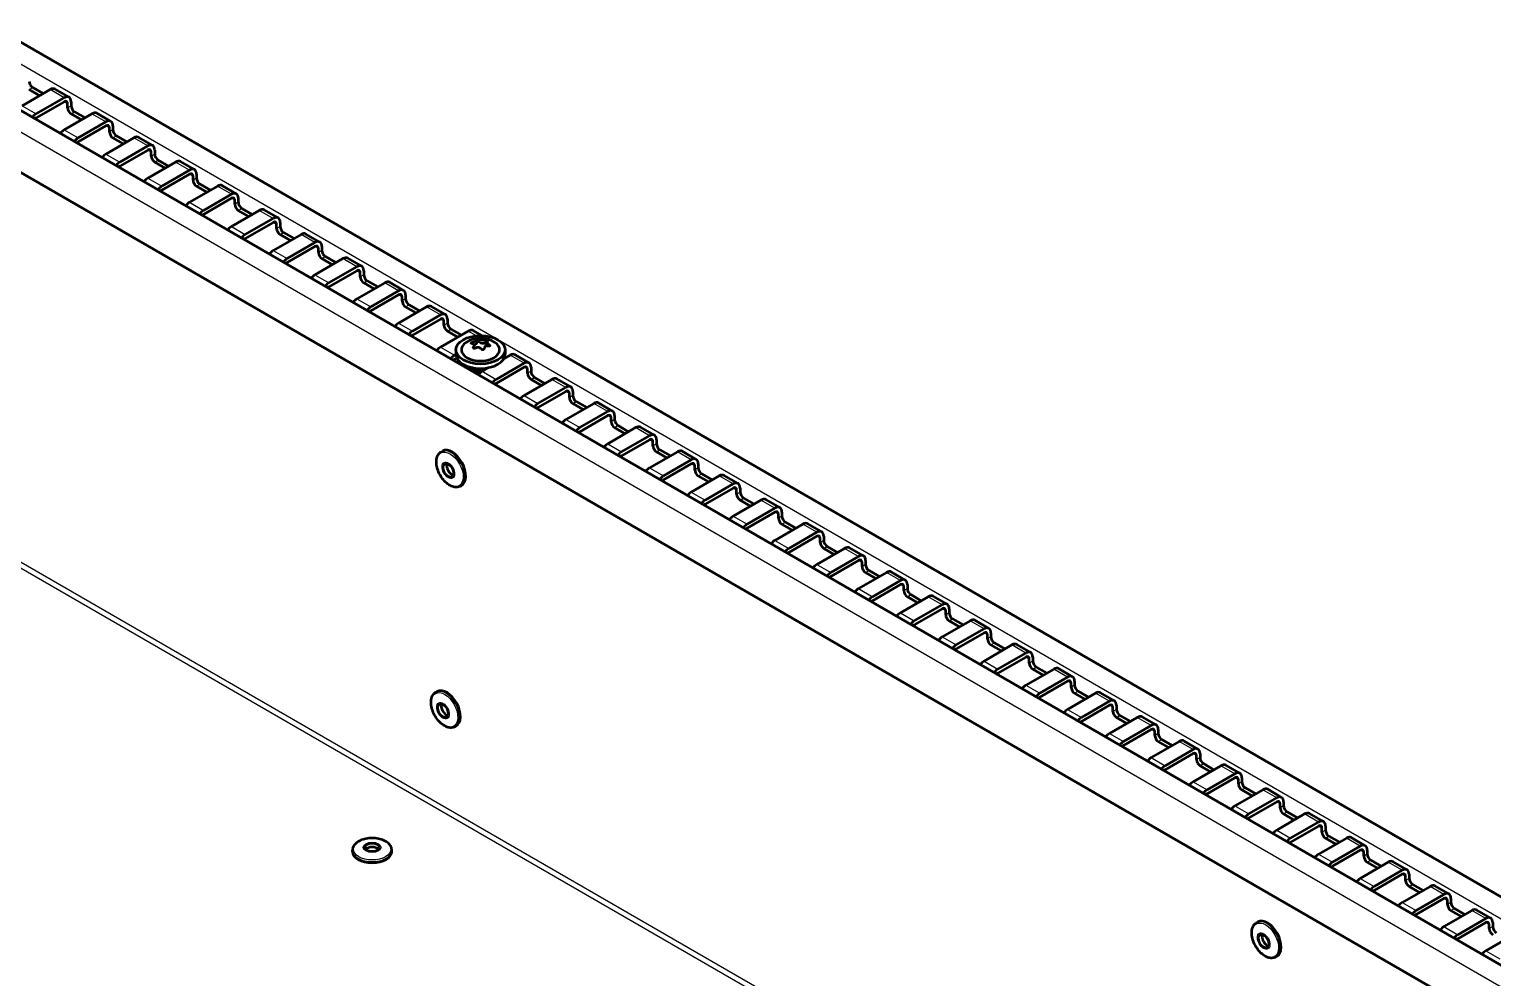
# Model space of a CAD drawing. Header units: millimetres. Extents: x 0 to 2181, y -65 to 1050.
# Drawn here: x 218.4 to 366.9, y 209.4 to 305.6 of the extents above; entities that cross this region are included whole.
import ezdxf

# ---------------------------------------------------------------- set-up
doc = ezdxf.new("R2010")
doc.units = ezdxf.units.MM
doc.header["$LTSCALE"] = 2.5
doc.layers.add('Sichtbar (ISO)', color=7, linetype='Continuous', lineweight=50)
doc.layers.add('Sichtbar schmal (ISO)', color=7, linetype='Continuous', lineweight=25)

msp = doc.modelspace()

# ---------------------------------------------------------------- linework, layer by layer
at = {"layer": 'Sichtbar (ISO)'}
for p, q in [((444.575, 173.188), (91.375, 377.108)), ((438.564, 169.718), (85.365, 373.638)), ((84.007, 368.122), (437.206, 164.202)), ((220.512, 299.454), (217.684, 297.821)), ((219.452, 298.842), (218.391, 299.454)), ((218.745, 299.658), (219.805, 299.046)), ((219.098, 297.005), (221.927, 298.638)), ((222.427, 298.687), (221.012, 299.504)), ((221.927, 298.229), (219.098, 296.596)), ((224.755, 297.005), (221.927, 295.372)), ((222.28, 297.617), (222.28, 298.025)), ((222.634, 298.229), (222.634, 297.821)), ((223.694, 296.392), (222.634, 297.005)), ((222.987, 297.209), (224.048, 296.596)), ((226.669, 296.238), (225.255, 297.054)), ((223.341, 294.555), (226.169, 296.188)), ((226.169, 295.78), (223.341, 294.147)), ((226.523, 295.168), (226.523, 295.576)), ((226.876, 295.78), (226.876, 295.372)), ((228.998, 294.555), (226.169, 292.922)), ((227.937, 293.943), (226.876, 294.555)), ((227.23, 294.759), (228.291, 294.147)), ((230.912, 293.788), (229.498, 294.605)), ((227.583, 292.106), (230.412, 293.739)), ((230.412, 293.33), (227.583, 291.698)), ((230.765, 292.718), (230.765, 293.126)), ((231.119, 293.33), (231.119, 292.922)), ((233.24, 292.106), (230.412, 290.473)), ((232.18, 291.493), (231.119, 292.106)), ((231.473, 292.31), (232.533, 291.698)), ((231.826, 289.656), (234.655, 291.289)), ((235.155, 291.339), (233.74, 292.155)), ((234.655, 290.881), (231.826, 289.248)), ((237.483, 289.656), (234.655, 288.023)), ((235.008, 290.269), (235.008, 290.677)), ((235.362, 290.881), (235.362, 290.473)), ((236.422, 289.044), (235.362, 289.656)), ((235.715, 289.86), (236.776, 289.248)), ((239.397, 288.889), (237.983, 289.706)), ((236.069, 287.207), (238.897, 288.84)), ((238.897, 288.432), (236.069, 286.799)), ((239.251, 287.819), (239.251, 288.227)), ((239.604, 288.432), (239.604, 288.023)), ((241.726, 287.207), (238.897, 285.574)), ((240.665, 286.594), (239.604, 287.207)), ((239.958, 287.411), (241.018, 286.799)), ((243.64, 286.44), (242.226, 287.256)), ((240.311, 284.757), (243.14, 286.39)), ((243.14, 285.982), (240.311, 284.349)), ((243.493, 285.37), (243.493, 285.778)), ((243.847, 285.982), (243.847, 285.574)), ((245.968, 284.757), (243.14, 283.124)), ((244.908, 284.145), (243.847, 284.757)), ((244.2, 284.961), (245.261, 284.349)), ((244.554, 282.308), (247.382, 283.941)), ((247.882, 283.99), (246.468, 284.807)), ((247.382, 283.533), (244.554, 281.9)), ((250.211, 282.308), (247.382, 280.675)), ((247.736, 282.92), (247.736, 283.328)), ((248.09, 283.533), (248.09, 283.124)), ((249.15, 281.695), (248.09, 282.308)), ((248.443, 282.512), (249.504, 281.9)), ((252.125, 281.541), (250.711, 282.357)), ((248.797, 279.858), (251.625, 281.491)), ((251.625, 281.083), (248.797, 279.45)), ((251.979, 280.471), (251.979, 280.879)), ((252.332, 281.083), (252.332, 280.675)), ((254.454, 279.858), (251.625, 278.225)), ((253.393, 279.246), (252.332, 279.858)), ((252.686, 280.062), (253.746, 279.45)), ((256.368, 279.091), (254.954, 279.908)), ((253.039, 277.409), (255.868, 279.042)), ((255.868, 278.634), (253.039, 277.001)), ((256.221, 278.021), (256.221, 278.429)), ((256.575, 278.634), (256.575, 278.225)), ((258.696, 277.409), (255.868, 275.776)), ((257.635, 276.796), (256.575, 277.409)), ((256.928, 277.613), (257.989, 277.001)), ((257.282, 274.959), (260.11, 276.592)), ((260.61, 276.642), (259.196, 277.458)), ((260.11, 276.184), (257.282, 274.551)), ((262.939, 274.959), (260.11, 273.326)), ((260.464, 275.572), (260.464, 275.98)), ((260.817, 276.184), (260.817, 275.776)), ((261.878, 274.347), (260.817, 274.959)), ((261.171, 275.163), (262.232, 274.551)), ((264.317, 274.502), (263.439, 275.009)), ((263.525, 273.196), (263.525, 273.509)), ((263.813, 273.801), (263.813, 274.09)), ((264.827, 273.513), (264.827, 273.842)), ((261.525, 272.51), (261.676, 272.597)), ((261.761, 272.238), (261.525, 272.102)), ((261.676, 273.061), (261.676, 272.612)), ((264.539, 273.177), (264.539, 273.182)), ((267.181, 272.51), (266.538, 272.138)), ((266.676, 273.061), (266.676, 272.612)), ((269.096, 271.743), (267.681, 272.559)), ((263.446, 271.023), (263.446, 270.885)), ((263.623, 270.913), (263.471, 271.007)), ((264.997, 271.248), (264.353, 270.877)), ((265.767, 270.06), (268.596, 271.693)), ((268.596, 271.285), (265.767, 269.652)), ((268.949, 270.673), (268.949, 271.081)), ((269.303, 271.285), (269.303, 270.877)), ((269.656, 270.264), (270.717, 269.652)), ((271.424, 270.06), (268.596, 268.427)), ((270.363, 269.448), (269.303, 270.06)), ((270.01, 267.611), (272.838, 269.244)), ((272.838, 268.836), (270.01, 267.203)), ((273.338, 269.293), (271.924, 270.11)), ((273.545, 268.836), (273.545, 268.427)), ((275.667, 267.611), (272.838, 265.978)), ((273.192, 268.223), (273.192, 268.631)), ((274.606, 266.998), (273.545, 267.611)), ((273.899, 267.815), (274.96, 267.203)), ((277.581, 266.844), (276.167, 267.66)), ((274.253, 265.161), (277.081, 266.794)), ((277.081, 266.386), (274.253, 264.753)), ((277.434, 265.774), (277.434, 266.182)), ((277.788, 266.386), (277.788, 265.978)), ((279.909, 265.161), (277.081, 263.528)), ((278.849, 264.549), (277.788, 265.161)), ((278.142, 265.365), (279.202, 264.753)), ((278.495, 262.712), (281.324, 264.345)), ((281.824, 264.394), (280.409, 265.211)), ((281.324, 263.937), (278.495, 262.304)), ((281.677, 263.324), (281.677, 263.732)), ((282.031, 263.937), (282.031, 263.528)), ((282.384, 262.916), (283.445, 262.304)), ((260.203, 262.725), (260.308, 262.783)), ((284.152, 262.712), (281.324, 261.079)), ((283.091, 262.099), (282.031, 262.712)), ((282.738, 260.262), (285.566, 261.895)), ((285.566, 261.487), (282.738, 259.854)), ((286.066, 261.945), (284.652, 262.761)), ((286.273, 261.487), (286.273, 261.079)), ((288.395, 260.262), (285.566, 258.629)), ((285.92, 260.875), (285.92, 261.283)), ((287.334, 259.65), (286.273, 260.262)), ((286.627, 260.467), (287.688, 259.854)), ((290.309, 259.495), (288.895, 260.312)), ((262.123, 259.216), (262.228, 259.274)), ((286.98, 257.813), (289.809, 259.446)), ((289.809, 259.038), (286.98, 257.405)), ((290.162, 258.425), (290.162, 258.834)), ((290.516, 259.038), (290.516, 258.629)), ((292.637, 257.813), (289.809, 256.18)), ((291.577, 257.201), (290.516, 257.813)), ((290.87, 258.017), (291.93, 257.405)), ((291.223, 255.363), (294.051, 256.996)), ((294.551, 257.046), (293.137, 257.862)), ((294.051, 256.588), (291.223, 254.955)), ((294.405, 255.976), (294.405, 256.384)), ((294.759, 256.588), (294.759, 256.18)), ((295.112, 255.568), (296.173, 254.955)), ((298.794, 254.596), (297.38, 255.413)), ((296.88, 255.363), (294.051, 253.73)), ((295.819, 254.751), (294.759, 255.363)), ((295.466, 252.914), (298.294, 254.547)), ((298.294, 254.139), (295.466, 252.506)), ((298.648, 253.526), (298.648, 253.935)), ((299.001, 254.139), (299.001, 253.73)), ((301.123, 252.914), (298.294, 251.281)), ((300.062, 252.302), (299.001, 252.914)), ((299.355, 253.118), (300.415, 252.506)), ((303.037, 252.147), (301.623, 252.963)), ((299.708, 250.464), (302.537, 252.097)), ((302.537, 251.689), (299.708, 250.056)), ((302.89, 251.077), (302.89, 251.485)), ((303.244, 251.689), (303.244, 251.281)), ((305.365, 250.464), (302.537, 248.831)), ((304.305, 249.852), (303.244, 250.464)), ((303.597, 250.669), (304.658, 250.056)), ((303.951, 248.015), (306.779, 249.648)), ((307.279, 249.697), (305.865, 250.514)), ((306.779, 249.24), (303.951, 247.607)), ((309.608, 248.015), (306.779, 246.382)), ((307.133, 248.627), (307.133, 249.036)), ((307.487, 249.24), (307.487, 248.831)), ((308.547, 247.403), (307.487, 248.015)), ((307.84, 248.219), (308.901, 247.607)), ((311.522, 247.248), (310.108, 248.064)), ((308.194, 245.565), (311.022, 247.198)), ((311.022, 246.79), (308.194, 245.157)), ((311.376, 246.178), (311.376, 246.586)), ((311.729, 246.79), (311.729, 246.382)), ((313.85, 245.565), (311.022, 243.932)), ((312.79, 244.953), (311.729, 245.565)), ((312.083, 245.77), (313.143, 245.157)), ((315.765, 244.798), (314.35, 245.615)), ((312.436, 243.116), (315.265, 244.749)), ((315.265, 244.341), (312.436, 242.708)), ((315.618, 243.728), (315.618, 244.137)), ((315.972, 244.341), (315.972, 243.932)), ((318.093, 243.116), (315.265, 241.483)), ((317.032, 242.504), (315.972, 243.116)), ((316.325, 243.32), (317.386, 242.708)), ((316.679, 240.666), (319.507, 242.299)), ((320.007, 242.349), (318.593, 243.165)), ((319.507, 241.891), (316.679, 240.258)), ((322.336, 240.666), (319.507, 239.033)), ((319.861, 241.279), (319.861, 241.687)), ((320.214, 241.891), (320.214, 241.483)), ((321.275, 240.054), (320.214, 240.666)), ((320.568, 240.871), (321.629, 240.258)), ((324.25, 239.899), (322.836, 240.716)), ((320.922, 238.217), (323.75, 239.85)), ((323.75, 239.442), (320.922, 237.809)), ((324.104, 238.829), (324.104, 239.238)), ((324.457, 239.442), (324.457, 239.033)), ((259.657, 238.331), (259.762, 238.389)), ((326.578, 238.217), (323.75, 236.584)), ((325.518, 237.605), (324.457, 238.217)), ((324.811, 238.421), (325.871, 237.809)), ((328.493, 237.45), (327.078, 238.267)), ((325.164, 235.767), (327.993, 237.4)), ((327.993, 236.992), (325.164, 235.359)), ((328.346, 236.38), (328.346, 236.788)), ((328.7, 236.992), (328.7, 236.584)), ((261.577, 234.822), (261.682, 234.88)), ((330.821, 235.767), (327.993, 234.134)), ((329.76, 235.155), (328.7, 235.767)), ((329.053, 235.972), (330.114, 235.359)), ((329.407, 233.318), (332.235, 234.951)), ((332.735, 235.001), (331.321, 235.817)), ((332.235, 234.543), (329.407, 232.91)), ((335.064, 233.318), (332.235, 231.685)), ((332.589, 233.93), (332.589, 234.339)), ((332.942, 234.543), (332.942, 234.134)), ((334.003, 232.706), (332.942, 233.318)), ((333.296, 233.522), (334.357, 232.91)), ((336.978, 232.551), (335.564, 233.368)), ((333.649, 230.869), (336.478, 232.501)), ((336.478, 232.093), (333.649, 230.46)), ((336.831, 231.481), (336.831, 231.889)), ((337.185, 232.093), (337.185, 231.685)), ((339.306, 230.869), (336.478, 229.236)), ((338.246, 230.256), (337.185, 230.869)), ((337.539, 231.073), (338.599, 230.46)), ((341.221, 230.102), (339.806, 230.918)), ((337.892, 228.419), (340.721, 230.052)), ((340.721, 229.644), (337.892, 228.011)), ((341.074, 229.031), (341.074, 229.44)), ((341.428, 229.644), (341.428, 229.236)), ((343.549, 228.419), (340.721, 226.786)), ((342.488, 227.807), (341.428, 228.419)), ((341.781, 228.623), (342.842, 228.011)), ((342.135, 225.97), (344.963, 227.603)), ((344.963, 227.194), (342.135, 225.561)), ((345.463, 227.652), (344.049, 228.469)), ((345.67, 227.194), (345.67, 226.786)), ((347.792, 225.97), (344.963, 224.337)), ((345.317, 226.582), (345.317, 226.99)), ((346.731, 225.357), (345.67, 225.97)), ((346.024, 226.174), (347.085, 225.561)), ((349.706, 225.203), (348.292, 226.019)), ((346.377, 223.52), (349.206, 225.153)), ((349.206, 224.745), (346.377, 223.112)), ((349.559, 224.132), (349.559, 224.541)), ((349.913, 224.745), (349.913, 224.337)), ((352.034, 223.52), (349.206, 221.887)), ((350.974, 222.908), (349.913, 223.52)), ((350.266, 223.724), (351.327, 223.112)), ((353.948, 222.753), (352.534, 223.57)), ((251.182, 222.174), (251.182, 222.296)), ((255.182, 222.174), (255.182, 222.296)), ((350.62, 221.071), (353.448, 222.704)), ((353.448, 222.295), (350.62, 220.662)), ((353.802, 221.683), (353.802, 222.091)), ((354.156, 222.295), (354.156, 221.887)), ((354.509, 221.275), (355.57, 220.662)), ((356.277, 221.071), (353.448, 219.438)), ((355.216, 220.458), (354.156, 221.071)), ((354.863, 218.621), (357.691, 220.254)), ((357.691, 219.846), (354.863, 218.213)), ((358.191, 220.304), (356.777, 221.12)), ((358.398, 219.846), (358.398, 219.438)), ((360.52, 218.621), (357.691, 216.988)), ((358.045, 219.233), (358.045, 219.642)), ((359.459, 218.009), (358.398, 218.621)), ((358.752, 218.825), (359.812, 218.213)), ((362.434, 217.854), (361.02, 218.671)), ((359.105, 216.172), (361.934, 217.805)), ((361.934, 217.396), (359.105, 215.763)), ((362.287, 216.784), (362.287, 217.192)), ((362.641, 217.396), (362.641, 216.988)), ((364.762, 216.172), (361.934, 214.539)), ((363.702, 215.559), (362.641, 216.172)), ((362.994, 216.376), (364.055, 215.763)), ((363.348, 213.722), (366.176, 215.355)), ((366.676, 215.405), (365.262, 216.221)), ((342.934, 214.96), (343.04, 215.018)), ((366.176, 214.947), (363.348, 213.314)), ((366.53, 214.334), (366.53, 214.743)), ((366.883, 214.947), (366.883, 214.539)), ((369.005, 213.722), (366.176, 212.089)), ((344.854, 211.451), (344.96, 211.509))]:
    msp.add_line(p, q, dxfattribs=at)
msp.add_arc((264.176, 271.591), 2.65, 56.29464, 123.70536, dxfattribs=at)
for centre, major_axis, ratio, start_param, end_param in [((218.745, 300.067), (-0.25, 0.433), 0.5773503, 0.7853982, 2.3561945), ((220.512, 298.638), (0.5, 0.866), 0.5773503, 0, 0.7853982), ((221.927, 297.821), (0.5, 0.866), 0.5773503, 5.4977871, 7.0685835), ((219.098, 296.188), (0.5, 0.866), 0.5773503, 0.7853982, 1.3623182), ((221.927, 297.821), (0.25, 0.433), 0.5773503, 5.4977871, 7.0685835), ((222.634, 297.413), (0.25, -0.433), 0.5773503, 3.9269908, 5.4977871), ((222.987, 297.617), (-0.25, 0.433), 0.5773503, 0.7853982, 2.3561945), ((224.755, 296.188), (0.5, 0.866), 0.5773503, 0, 0.7853982), ((219.098, 296.188), (-0.25, -0.433), 0.5773503, 3.9269908, 4.2856084), ((226.169, 295.372), (0.5, 0.866), 0.5773503, 5.4977871, 7.0685835), ((226.169, 295.372), (0.25, 0.433), 0.5773503, 5.4977871, 7.0685835), ((221.927, 294.555), (-0.5, -0.866), 0.5773503, 3.9269908, 4.5039109), ((223.341, 293.739), (0.5, 0.866), 0.5773503, 0.7853982, 1.3623182), ((223.341, 293.739), (-0.25, -0.433), 0.5773503, 3.9269908, 4.2856084), ((226.876, 294.963), (0.25, -0.433), 0.5773503, 3.9269908, 5.4977871), ((227.23, 295.168), (-0.25, 0.433), 0.5773503, 0.7853982, 2.3561945), ((228.998, 293.739), (0.5, 0.866), 0.5773503, 0, 0.7853982), ((226.169, 292.106), (-0.5, -0.866), 0.5773503, 3.9269908, 4.5039109), ((230.412, 292.922), (0.5, 0.866), 0.5773503, 5.4977871, 7.0685835), ((230.412, 292.922), (0.25, 0.433), 0.5773503, 5.4977871, 7.0685835), ((231.119, 292.514), (0.25, -0.433), 0.5773503, 3.9269908, 5.4977871), ((231.473, 292.718), (-0.25, 0.433), 0.5773503, 0.7853982, 2.3561945), ((227.583, 291.289), (0.5, 0.866), 0.5773503, 0.7853982, 1.3623182), ((227.583, 291.289), (-0.25, -0.433), 0.5773503, 3.9269908, 4.2856084), ((233.24, 291.289), (0.5, 0.866), 0.5773503, 0, 0.7853982), ((234.655, 290.473), (0.5, 0.866), 0.5773503, 5.4977871, 7.0685835), ((230.412, 289.656), (-0.5, -0.866), 0.5773503, 3.9269908, 4.5039109), ((231.826, 288.84), (0.5, 0.866), 0.5773503, 0.7853982, 1.3623182), ((234.655, 290.473), (0.25, 0.433), 0.5773503, 5.4977871, 7.0685835), ((235.362, 290.065), (0.25, -0.433), 0.5773503, 3.9269908, 5.4977871), ((235.715, 290.269), (-0.25, 0.433), 0.5773503, 0.7853982, 2.3561945), ((237.483, 288.84), (0.5, 0.866), 0.5773503, 0, 0.7853982), ((231.826, 288.84), (-0.25, -0.433), 0.5773503, 3.9269908, 4.2856084), ((238.897, 288.023), (0.5, 0.866), 0.5773503, 5.4977871, 7.0685835), ((238.897, 288.023), (0.25, 0.433), 0.5773503, 5.4977871, 7.0685835), ((234.655, 287.207), (-0.5, -0.866), 0.5773503, 3.9269908, 4.5039109), ((236.069, 286.39), (0.5, 0.866), 0.5773503, 0.7853982, 1.3623182), ((236.069, 286.39), (-0.25, -0.433), 0.5773503, 3.9269908, 4.2856084), ((239.604, 287.615), (0.25, -0.433), 0.5773503, 3.9269908, 5.4977871), ((239.958, 287.819), (-0.25, 0.433), 0.5773503, 0.7853982, 2.3561945), ((241.726, 286.39), (0.5, 0.866), 0.5773503, 0, 0.7853982), ((243.14, 285.574), (0.5, 0.866), 0.5773503, 5.4977871, 7.0685835), ((238.897, 284.757), (-0.5, -0.866), 0.5773503, 3.9269908, 4.5039109), ((243.14, 285.574), (0.25, 0.433), 0.5773503, 5.4977871, 7.0685835), ((243.847, 285.166), (0.25, -0.433), 0.5773503, 3.9269908, 5.4977871), ((244.2, 285.37), (-0.25, 0.433), 0.5773503, 0.7853982, 2.3561945), ((240.311, 283.941), (0.5, 0.866), 0.5773503, 0.7853982, 1.3623182), ((240.311, 283.941), (-0.25, -0.433), 0.5773503, 3.9269908, 4.2856084), ((245.968, 283.941), (0.5, 0.866), 0.5773503, 0, 0.7853982), ((247.382, 283.124), (0.5, 0.866), 0.5773503, 5.4977871, 7.0685835), ((247.382, 283.124), (0.25, 0.433), 0.5773503, 5.4977871, 7.0685835), ((243.14, 282.308), (-0.5, -0.866), 0.5773503, 3.9269908, 4.5039109), ((244.554, 281.491), (0.5, 0.866), 0.5773503, 0.7853982, 1.3623182), ((248.09, 282.716), (0.25, -0.433), 0.5773503, 3.9269908, 5.4977871), ((248.443, 282.92), (-0.25, 0.433), 0.5773503, 0.7853982, 2.3561945), ((250.211, 281.491), (0.5, 0.866), 0.5773503, 0, 0.7853982), ((244.554, 281.491), (-0.25, -0.433), 0.5773503, 3.9269908, 4.2856084), ((247.382, 279.858), (-0.5, -0.866), 0.5773503, 3.9269908, 4.5039109), ((251.625, 280.675), (0.5, 0.866), 0.5773503, 5.4977871, 7.0685835), ((251.625, 280.675), (0.25, 0.433), 0.5773503, 5.4977871, 7.0685835), ((252.686, 280.471), (-0.25, 0.433), 0.5773503, 0.7853982, 2.3561945), ((248.797, 279.042), (0.5, 0.866), 0.5773503, 0.7853982, 1.3623182), ((248.797, 279.042), (-0.25, -0.433), 0.5773503, 3.9269908, 4.2856084), ((252.332, 280.267), (0.25, -0.433), 0.5773503, 3.9269908, 5.4977871), ((254.454, 279.042), (0.5, 0.866), 0.5773503, 0, 0.7853982), ((255.868, 278.225), (0.5, 0.866), 0.5773503, 5.4977871, 7.0685835), ((251.625, 277.409), (-0.5, -0.866), 0.5773503, 3.9269908, 4.5039109), ((255.868, 278.225), (0.25, 0.433), 0.5773503, 5.4977871, 7.0685835), ((256.575, 277.817), (0.25, -0.433), 0.5773503, 3.9269908, 5.4977871), ((256.928, 278.021), (-0.25, 0.433), 0.5773503, 0.7853982, 2.3561945), ((253.039, 276.592), (0.5, 0.866), 0.5773503, 0.7853982, 1.3623182), ((253.039, 276.592), (-0.25, -0.433), 0.5773503, 3.9269908, 4.2856084), ((258.696, 276.592), (0.5, 0.866), 0.5773503, 0, 0.7853982), ((260.11, 275.776), (0.5, 0.866), 0.5773503, 5.4977871, 7.0685835), ((260.11, 275.776), (0.25, 0.433), 0.5773503, 5.4977871, 7.0685835), ((255.868, 274.959), (-0.5, -0.866), 0.5773503, 3.9269908, 4.5039109), ((257.282, 274.143), (0.5, 0.866), 0.5773503, 0.7853982, 1.3623182), ((260.817, 275.368), (0.25, -0.433), 0.5773503, 3.9269908, 5.4977871), ((261.171, 275.572), (-0.25, 0.433), 0.5773503, 0.7853982, 2.3561945), ((262.939, 274.143), (0.5, 0.866), 0.5773503, 0, 0.7853982), ((257.282, 274.143), (-0.25, -0.433), 0.5773503, 3.9269908, 4.2856084), ((260.11, 272.51), (-0.5, -0.866), 0.5773503, 3.9269908, 4.5039109), ((264.176, 273.061), (1.945, 0), 0.5773503, 2.4281545, 6.9966235), ((263.39, 273.801), (0.423, 0), 0.5773503, 5.0125942, 6.2831853), ((263.964, 273.803), (-0.151, 0), 0.5773503, 3.6580464, 6.2692715), ((264.464, 273.967), (-0.423, 0), 0.5773503, 0.5164537, 2.1015401), ((264.755, 273.681), (-0.151, 0), 0.5773503, 4.2136406, 5.2431328), ((265.25, 273.513), (-0.423, 0), 0.5773503, 0, 0.2923921), ((261.525, 271.693), (0.5, 0.866), 0.5773503, 0.7853982, 1.3623182), ((261.525, 271.693), (-0.25, -0.433), 0.5773503, 3.9269908, 4.2856084), ((264.176, 272.612), (2.5, 0), 0.5773503, 3.1415927, 6.2831853), ((267.181, 271.693), (0.5, 0.866), 0.5773503, 0, 0.7853982), ((268.596, 270.877), (0.5, 0.866), 0.5773503, 5.4977871, 7.0685835), ((264.176, 271.203), (-0.961, 0.167), 0.4381072, 0.2118369, 1.6700446), ((264.176, 270.673), (-0.961, 0.167), 0.4381072, 5.6981052, 6.0515341), ((264.151, 271.06), (-0.719, 0.125), 0.4381072, 0.8253758, 1.6591027), ((264.353, 270.06), (-0.5, -0.866), 0.5773503, 3.9269908, 4.5039109), ((264.176, 271.339), (0.728, -0.117), 0.4397801, 6.1779393, 6.3097207), ((264.201, 271.347), (0.719, -0.125), 0.4381072, 6.2147063, 6.3198652), ((268.596, 270.877), (0.25, 0.433), 0.5773503, 5.4977871, 7.0685835), ((269.303, 270.469), (0.25, -0.433), 0.5773503, 3.9269908, 5.4977871), ((269.656, 270.673), (-0.25, 0.433), 0.5773503, 0.7853982, 2.3561945), ((265.767, 269.244), (0.5, 0.866), 0.5773503, 0.7853982, 1.3623182), ((265.767, 269.244), (-0.25, -0.433), 0.5773503, 3.9269908, 4.2856084), ((271.424, 269.244), (0.5, 0.866), 0.5773503, 0, 0.7853982), ((272.838, 268.427), (0.5, 0.866), 0.5773503, 5.4977871, 7.0685835), ((272.838, 268.427), (0.25, 0.433), 0.5773503, 5.4977871, 7.0685835), ((268.596, 267.611), (-0.5, -0.866), 0.5773503, 3.9269908, 4.5039109), ((270.01, 266.794), (0.5, 0.866), 0.5773503, 0.7853982, 1.3623182), ((273.545, 268.019), (0.25, -0.433), 0.5773503, 3.9269908, 5.4977871), ((273.899, 268.223), (-0.25, 0.433), 0.5773503, 0.7853982, 2.3561945), ((275.667, 266.794), (0.5, 0.866), 0.5773503, 0, 0.7853982), ((270.01, 266.794), (-0.25, -0.433), 0.5773503, 3.9269908, 4.2856084), ((272.838, 265.161), (-0.5, -0.866), 0.5773503, 3.9269908, 4.5039109), ((277.081, 265.978), (0.5, 0.866), 0.5773503, 5.4977871, 7.0685835), ((277.081, 265.978), (0.25, 0.433), 0.5773503, 5.4977871, 7.0685835), ((278.142, 265.774), (-0.25, 0.433), 0.5773503, 0.7853982, 2.3561945), ((274.253, 264.345), (0.5, 0.866), 0.5773503, 0.7853982, 1.3623182), ((274.253, 264.345), (-0.25, -0.433), 0.5773503, 3.9269908, 4.2856084), ((277.788, 265.57), (0.25, -0.433), 0.5773503, 3.9269908, 5.4977871), ((279.909, 264.345), (0.5, 0.866), 0.5773503, 0, 0.7853982), ((281.324, 263.528), (0.5, 0.866), 0.5773503, 5.4977871, 7.0685835), ((261.268, 261.028), (-0.96, 1.755), 0.5922657, 3.1415927, 6.2831853), ((277.081, 262.712), (-0.5, -0.866), 0.5773503, 3.9269908, 4.5039109), ((281.324, 263.528), (0.25, 0.433), 0.5773503, 5.4977871, 7.0685835), ((282.031, 263.12), (0.25, -0.433), 0.5773503, 3.9269908, 5.4977871), ((282.384, 263.324), (-0.25, 0.433), 0.5773503, 0.7853982, 2.3561945), ((284.152, 261.895), (0.5, 0.866), 0.5773503, 0, 0.7853982), ((261.268, 261.028), (0.36, -0.658), 0.5922657, 3.6122592, 5.8125188), ((278.495, 261.895), (0.5, 0.866), 0.5773503, 0.7853982, 1.3623182), ((278.495, 261.895), (-0.25, -0.433), 0.5773503, 3.9269908, 4.2856084), ((285.566, 261.079), (0.5, 0.866), 0.5773503, 5.4977871, 7.0685835), ((285.566, 261.079), (0.25, 0.433), 0.5773503, 5.4977871, 7.0685835), ((281.324, 260.262), (-0.5, -0.866), 0.5773503, 3.9269908, 4.5039109), ((282.738, 259.446), (0.5, 0.866), 0.5773503, 0.7853982, 1.3623182), ((286.273, 260.671), (0.25, -0.433), 0.5773503, 3.9269908, 5.4977871), ((286.627, 260.875), (-0.25, 0.433), 0.5773503, 0.7853982, 2.3561945), ((288.395, 259.446), (0.5, 0.866), 0.5773503, 0, 0.7853982), ((282.738, 259.446), (-0.25, -0.433), 0.5773503, 3.9269908, 4.2856084), ((285.566, 257.813), (-0.5, -0.866), 0.5773503, 3.9269908, 4.5039109), ((289.809, 258.629), (0.5, 0.866), 0.5773503, 5.4977871, 7.0685835), ((289.809, 258.629), (0.25, 0.433), 0.5773503, 5.4977871, 7.0685835), ((290.516, 258.221), (0.25, -0.433), 0.5773503, 3.9269908, 5.4977871), ((290.87, 258.425), (-0.25, 0.433), 0.5773503, 0.7853982, 2.3561945), ((286.98, 256.996), (0.5, 0.866), 0.5773503, 0.7853982, 1.3623182), ((286.98, 256.996), (-0.25, -0.433), 0.5773503, 3.9269908, 4.2856084), ((292.637, 256.996), (0.5, 0.866), 0.5773503, 0, 0.7853982), ((294.051, 256.18), (0.5, 0.866), 0.5773503, 5.4977871, 7.0685835), ((289.809, 255.363), (-0.5, -0.866), 0.5773503, 3.9269908, 4.5039109), ((294.051, 256.18), (0.25, 0.433), 0.5773503, 5.4977871, 7.0685835), ((294.759, 255.772), (0.25, -0.433), 0.5773503, 3.9269908, 5.4977871), ((295.112, 255.976), (-0.25, 0.433), 0.5773503, 0.7853982, 2.3561945), ((296.88, 254.547), (0.5, 0.866), 0.5773503, 0, 0.7853982), ((291.223, 254.547), (0.5, 0.866), 0.5773503, 0.7853982, 1.3623182), ((291.223, 254.547), (-0.25, -0.433), 0.5773503, 3.9269908, 4.2856084), ((298.294, 253.73), (0.5, 0.866), 0.5773503, 5.4977871, 7.0685835), ((298.294, 253.73), (0.25, 0.433), 0.5773503, 5.4977871, 7.0685835), ((294.051, 252.914), (-0.5, -0.866), 0.5773503, 3.9269908, 4.5039109), ((295.466, 252.097), (0.5, 0.866), 0.5773503, 0.7853982, 1.3623182), ((295.466, 252.097), (-0.25, -0.433), 0.5773503, 3.9269908, 4.2856084), ((299.001, 253.322), (0.25, -0.433), 0.5773503, 3.9269908, 5.4977871), ((299.355, 253.526), (-0.25, 0.433), 0.5773503, 0.7853982, 2.3561945), ((301.123, 252.097), (0.5, 0.866), 0.5773503, 0, 0.7853982), ((298.294, 250.464), (-0.5, -0.866), 0.5773503, 3.9269908, 4.5039109), ((302.537, 251.281), (0.5, 0.866), 0.5773503, 5.4977871, 7.0685835), ((302.537, 251.281), (0.25, 0.433), 0.5773503, 5.4977871, 7.0685835), ((303.244, 250.873), (0.25, -0.433), 0.5773503, 3.9269908, 5.4977871), ((303.597, 251.077), (-0.25, 0.433), 0.5773503, 0.7853982, 2.3561945), ((299.708, 249.648), (0.5, 0.866), 0.5773503, 0.7853982, 1.3623182), ((299.708, 249.648), (-0.25, -0.433), 0.5773503, 3.9269908, 4.2856084), ((305.365, 249.648), (0.5, 0.866), 0.5773503, 0, 0.7853982), ((306.779, 248.831), (0.5, 0.866), 0.5773503, 5.4977871, 7.0685835), ((302.537, 248.015), (-0.5, -0.866), 0.5773503, 3.9269908, 4.5039109), ((303.951, 247.198), (0.5, 0.866), 0.5773503, 0.7853982, 1.3623182), ((306.779, 248.831), (0.25, 0.433), 0.5773503, 5.4977871, 7.0685835), ((307.487, 248.423), (0.25, -0.433), 0.5773503, 3.9269908, 5.4977871), ((307.84, 248.627), (-0.25, 0.433), 0.5773503, 0.7853982, 2.3561945), ((309.608, 247.198), (0.5, 0.866), 0.5773503, 0, 0.7853982), ((303.951, 247.198), (-0.25, -0.433), 0.5773503, 3.9269908, 4.2856084), ((311.022, 246.382), (0.5, 0.866), 0.5773503, 5.4977871, 7.0685835), ((311.022, 246.382), (0.25, 0.433), 0.5773503, 5.4977871, 7.0685835), ((306.779, 245.565), (-0.5, -0.866), 0.5773503, 3.9269908, 4.5039109), ((308.194, 244.749), (0.5, 0.866), 0.5773503, 0.7853982, 1.3623182), ((308.194, 244.749), (-0.25, -0.433), 0.5773503, 3.9269908, 4.2856084), ((311.729, 245.974), (0.25, -0.433), 0.5773503, 3.9269908, 5.4977871), ((312.083, 246.178), (-0.25, 0.433), 0.5773503, 0.7853982, 2.3561945), ((313.85, 244.749), (0.5, 0.866), 0.5773503, 0, 0.7853982), ((311.022, 243.116), (-0.5, -0.866), 0.5773503, 3.9269908, 4.5039109), ((315.265, 243.932), (0.5, 0.866), 0.5773503, 5.4977871, 7.0685835), ((315.265, 243.932), (0.25, 0.433), 0.5773503, 5.4977871, 7.0685835), ((315.972, 243.524), (0.25, -0.433), 0.5773503, 3.9269908, 5.4977871), ((316.325, 243.728), (-0.25, 0.433), 0.5773503, 0.7853982, 2.3561945), ((312.436, 242.299), (0.5, 0.866), 0.5773503, 0.7853982, 1.3623182), ((312.436, 242.299), (-0.25, -0.433), 0.5773503, 3.9269908, 4.2856084), ((318.093, 242.299), (0.5, 0.866), 0.5773503, 0, 0.7853982), ((319.507, 241.483), (0.5, 0.866), 0.5773503, 5.4977871, 7.0685835), ((315.265, 240.666), (-0.5, -0.866), 0.5773503, 3.9269908, 4.5039109), ((316.679, 239.85), (0.5, 0.866), 0.5773503, 0.7853982, 1.3623182), ((319.507, 241.483), (0.25, 0.433), 0.5773503, 5.4977871, 7.0685835), ((320.214, 241.075), (0.25, -0.433), 0.5773503, 3.9269908, 5.4977871), ((320.568, 241.279), (-0.25, 0.433), 0.5773503, 0.7853982, 2.3561945), ((322.336, 239.85), (0.5, 0.866), 0.5773503, 0, 0.7853982), ((316.679, 239.85), (-0.25, -0.433), 0.5773503, 3.9269908, 4.2856084), ((323.75, 239.033), (0.5, 0.866), 0.5773503, 5.4977871, 7.0685835), ((323.75, 239.033), (0.25, 0.433), 0.5773503, 5.4977871, 7.0685835), ((260.722, 236.635), (-0.96, 1.755), 0.5922657, 3.1415927, 6.2831853), ((319.507, 238.217), (-0.5, -0.866), 0.5773503, 3.9269908, 4.5039109), ((320.922, 237.4), (0.5, 0.866), 0.5773503, 0.7853982, 1.3623182), ((320.922, 237.4), (-0.25, -0.433), 0.5773503, 3.9269908, 4.2856084), ((324.457, 238.625), (0.25, -0.433), 0.5773503, 3.9269908, 5.4977871), ((324.811, 238.829), (-0.25, 0.433), 0.5773503, 0.7853982, 2.3561945), ((326.578, 237.4), (0.5, 0.866), 0.5773503, 0, 0.7853982), ((327.993, 236.584), (0.5, 0.866), 0.5773503, 5.4977871, 7.0685835), ((260.722, 236.635), (0.36, -0.658), 0.5922657, 3.6122592, 5.8125188), ((323.75, 235.767), (-0.5, -0.866), 0.5773503, 3.9269908, 4.5039109), ((327.993, 236.584), (0.25, 0.433), 0.5773503, 5.4977871, 7.0685835), ((328.7, 236.176), (0.25, -0.433), 0.5773503, 3.9269908, 5.4977871), ((329.053, 236.38), (-0.25, 0.433), 0.5773503, 0.7853982, 2.3561945), ((325.164, 234.951), (0.5, 0.866), 0.5773503, 0.7853982, 1.3623182), ((325.164, 234.951), (-0.25, -0.433), 0.5773503, 3.9269908, 4.2856084), ((330.821, 234.951), (0.5, 0.866), 0.5773503, 0, 0.7853982), ((332.235, 234.134), (0.5, 0.866), 0.5773503, 5.4977871, 7.0685835), ((332.235, 234.134), (0.25, 0.433), 0.5773503, 5.4977871, 7.0685835), ((327.993, 233.318), (-0.5, -0.866), 0.5773503, 3.9269908, 4.5039109), ((329.407, 232.501), (0.5, 0.866), 0.5773503, 0.7853982, 1.3623182), ((332.942, 233.726), (0.25, -0.433), 0.5773503, 3.9269908, 5.4977871), ((333.296, 233.93), (-0.25, 0.433), 0.5773503, 0.7853982, 2.3561945), ((335.064, 232.501), (0.5, 0.866), 0.5773503, 0, 0.7853982), ((329.407, 232.501), (-0.25, -0.433), 0.5773503, 3.9269908, 4.2856084), ((332.235, 230.869), (-0.5, -0.866), 0.5773503, 3.9269908, 4.5039109), ((336.478, 231.685), (0.5, 0.866), 0.5773503, 5.4977871, 7.0685835), ((336.478, 231.685), (0.25, 0.433), 0.5773503, 5.4977871, 7.0685835), ((337.539, 231.481), (-0.25, 0.433), 0.5773503, 0.7853982, 2.3561945), ((333.649, 230.052), (0.5, 0.866), 0.5773503, 0.7853982, 1.3623182), ((333.649, 230.052), (-0.25, -0.433), 0.5773503, 3.9269908, 4.2856084), ((337.185, 231.277), (0.25, -0.433), 0.5773503, 3.9269908, 5.4977871), ((339.306, 230.052), (0.5, 0.866), 0.5773503, 0, 0.7853982), ((340.721, 229.236), (0.5, 0.866), 0.5773503, 5.4977871, 7.0685835), ((336.478, 228.419), (-0.5, -0.866), 0.5773503, 3.9269908, 4.5039109), ((340.721, 229.236), (0.25, 0.433), 0.5773503, 5.4977871, 7.0685835), ((341.428, 228.827), (0.25, -0.433), 0.5773503, 3.9269908, 5.4977871), ((341.781, 229.031), (-0.25, 0.433), 0.5773503, 0.7853982, 2.3561945), ((337.892, 227.603), (0.5, 0.866), 0.5773503, 0.7853982, 1.3623182), ((337.892, 227.603), (-0.25, -0.433), 0.5773503, 3.9269908, 4.2856084), ((343.549, 227.603), (0.5, 0.866), 0.5773503, 0, 0.7853982), ((344.963, 226.786), (0.5, 0.866), 0.5773503, 5.4977871, 7.0685835), ((344.963, 226.786), (0.25, 0.433), 0.5773503, 5.4977871, 7.0685835), ((340.721, 225.97), (-0.5, -0.866), 0.5773503, 3.9269908, 4.5039109), ((342.135, 225.153), (0.5, 0.866), 0.5773503, 0.7853982, 1.3623182), ((345.67, 226.378), (0.25, -0.433), 0.5773503, 3.9269908, 5.4977871), ((346.024, 226.582), (-0.25, 0.433), 0.5773503, 0.7853982, 2.3561945), ((347.792, 225.153), (0.5, 0.866), 0.5773503, 0, 0.7853982), ((342.135, 225.153), (-0.25, -0.433), 0.5773503, 3.9269908, 4.2856084), ((344.963, 223.52), (-0.5, -0.866), 0.5773503, 3.9269908, 4.5039109), ((349.206, 224.337), (0.5, 0.866), 0.5773503, 5.4977871, 7.0685835), ((349.206, 224.337), (0.25, 0.433), 0.5773503, 5.4977871, 7.0685835), ((350.266, 224.132), (-0.25, 0.433), 0.5773503, 0.7853982, 2.3561945), ((346.377, 222.704), (0.5, 0.866), 0.5773503, 0.7853982, 1.3623182), ((346.377, 222.704), (-0.25, -0.433), 0.5773503, 3.9269908, 4.2856084), ((349.913, 223.928), (0.25, -0.433), 0.5773503, 3.9269908, 5.4977871), ((352.034, 222.704), (0.5, 0.866), 0.5773503, 0, 0.7853982), ((353.448, 221.887), (0.5, 0.866), 0.5773503, 5.4977871, 7.0685835), ((253.182, 222.174), (2, 0), 0.5773503, 3.1415927, 6.2831853), ((253.182, 222.174), (-0.75, 0), 0.5773503, 3.6324753, 5.7923026), ((349.206, 221.071), (-0.5, -0.866), 0.5773503, 3.9269908, 4.5039109), ((353.448, 221.887), (0.25, 0.433), 0.5773503, 5.4977871, 7.0685835), ((354.156, 221.479), (0.25, -0.433), 0.5773503, 3.9269908, 5.4977871), ((354.509, 221.683), (-0.25, 0.433), 0.5773503, 0.7853982, 2.3561945), ((350.62, 220.254), (0.5, 0.866), 0.5773503, 0.7853982, 1.3623182), ((350.62, 220.254), (-0.25, -0.433), 0.5773503, 3.9269908, 4.2856084), ((356.277, 220.254), (0.5, 0.866), 0.5773503, 0, 0.7853982), ((357.691, 219.438), (0.5, 0.866), 0.5773503, 5.4977871, 7.0685835), ((357.691, 219.438), (0.25, 0.433), 0.5773503, 5.4977871, 7.0685835), ((353.448, 218.621), (-0.5, -0.866), 0.5773503, 3.9269908, 4.5039109), ((354.863, 217.805), (0.5, 0.866), 0.5773503, 0.7853982, 1.3623182), ((358.398, 219.029), (0.25, -0.433), 0.5773503, 3.9269908, 5.4977871), ((358.752, 219.233), (-0.25, 0.433), 0.5773503, 0.7853982, 2.3561945), ((360.52, 217.805), (0.5, 0.866), 0.5773503, 0, 0.7853982), ((354.863, 217.805), (-0.25, -0.433), 0.5773503, 3.9269908, 4.2856084), ((357.691, 216.172), (-0.5, -0.866), 0.5773503, 3.9269908, 4.5039109), ((361.934, 216.988), (0.5, 0.866), 0.5773503, 5.4977871, 7.0685835), ((361.934, 216.988), (0.25, 0.433), 0.5773503, 5.4977871, 7.0685835), ((362.994, 216.784), (-0.25, 0.433), 0.5773503, 0.7853982, 2.3561945), ((344, 213.263), (-0.96, 1.755), 0.5922657, 3.1415927, 6.2831853), ((359.105, 215.355), (0.5, 0.866), 0.5773503, 0.7853982, 1.3623182), ((359.105, 215.355), (-0.25, -0.433), 0.5773503, 3.9269908, 4.2856084), ((362.641, 216.58), (0.25, -0.433), 0.5773503, 3.9269908, 5.4977871), ((364.762, 215.355), (0.5, 0.866), 0.5773503, 0, 0.7853982), ((366.176, 214.539), (0.5, 0.866), 0.5773503, 5.4977871, 7.0685835), ((361.934, 213.722), (-0.5, -0.866), 0.5773503, 3.9269908, 4.5039109), ((366.176, 214.539), (0.25, 0.433), 0.5773503, 5.4977871, 7.0685835), ((366.883, 214.13), (0.25, -0.433), 0.5773503, 3.9269908, 5.4977871), ((367.237, 214.334), (-0.25, 0.433), 0.5773503, 0.7853982, 2.3561945), ((344, 213.263), (0.36, -0.658), 0.5922657, 3.6122592, 5.8125188), ((363.348, 212.906), (0.5, 0.866), 0.5773503, 0.7853982, 1.3623182), ((363.348, 212.906), (-0.25, -0.433), 0.5773503, 3.9269908, 4.2856084), ((366.176, 211.273), (-0.5, -0.866), 0.5773503, 3.9269908, 4.5039109)]:
    msp.add_ellipse(centre, major_axis=major_axis, ratio=ratio, start_param=start_param, end_param=end_param, dxfattribs=at)
for centre, major_axis, ratio in [((264.176, 273.061), (-2.5, 0), 0.5773503), ((260.915, 260.835), (-0.36, 0.658), 0.5922657), ((260.369, 236.441), (-0.36, 0.658), 0.5922657), ((253.182, 222.582), (0.75, 0), 0.5773503), ((343.646, 213.07), (-0.36, 0.658), 0.5922657)]:
    msp.add_ellipse(centre, major_axis=major_axis, ratio=ratio, dxfattribs=at)
for points, knots in [([(263.311, 273.682), (263.298, 273.682), (263.287, 273.684), (263.264, 273.69), (263.253, 273.695), (263.238, 273.71), (263.234, 273.719), (263.235, 273.739), (263.238, 273.75), (263.254, 273.773), (263.266, 273.785), (263.293, 273.806), (263.311, 273.816), (263.348, 273.833), (263.368, 273.84), (263.387, 273.845)], [-0.078250863, -0.078250863, -0.078250863, -0.078250863, -0.069556054, -0.069556054, -0.058040716, -0.058040716, -0.046525378, -0.046525378, -0.035046923, -0.035046923, -0.023568468, -0.023568468, -0.011784234, -0.011784234, 0, 0, 0, 0]), ([(263.467, 273.346), (263.493, 273.385), (263.513, 273.427), (263.529, 273.508), (263.525, 273.546), (263.498, 273.606), (263.473, 273.633), (263.404, 273.67), (263.361, 273.679), (263.315, 273.681), (263.313, 273.682), (263.311, 273.682)], [0.26898925, 0.26898925, 0.26898925, 0.26898925, 0.3015179, 0.3015179, 0.33404654, 0.33404654, 0.36652884, 0.36652884, 0.39901114, 0.39901114, 0.40027528, 0.40027528, 0.40027528, 0.40027528]), ([(263.387, 273.845), (263.439, 273.858), (263.495, 273.876), (263.6, 273.916), (263.648, 273.939), (263.725, 273.983), (263.759, 274.007), (263.802, 274.052), (263.813, 274.072), (263.813, 274.09), (263.813, 274.09), (263.813, 274.091)], [0.26898925, 0.26898925, 0.26898925, 0.26898925, 0.30150758, 0.30150758, 0.33402591, 0.33402591, 0.36651853, 0.36651853, 0.39901114, 0.39901114, 0.40027528, 0.40027528, 0.40027528, 0.40027528]), ([(263.674, 273.226), (263.662, 273.218), (263.648, 273.211), (263.617, 273.199), (263.596, 273.194), (263.557, 273.191), (263.537, 273.192), (263.505, 273.201), (263.489, 273.208), (263.465, 273.229), (263.456, 273.241), (263.446, 273.268), (263.445, 273.284), (263.45, 273.315), (263.458, 273.331), (263.467, 273.346)], [-0.078250863, -0.078250863, -0.078250863, -0.078250863, -0.069556054, -0.069556054, -0.058040716, -0.058040716, -0.046525378, -0.046525378, -0.035046923, -0.035046923, -0.023568468, -0.023568468, -0.011784234, -0.011784234, 0, 0, 0, 0]), ([(264.256, 273.136), (264.231, 273.175), (264.194, 273.212), (264.105, 273.268), (264.053, 273.287), (263.949, 273.304), (263.89, 273.303), (263.778, 273.28), (263.725, 273.257), (263.678, 273.228), (263.676, 273.227), (263.674, 273.226)], [0.26898925, 0.26898925, 0.26898925, 0.26898925, 0.3015179, 0.3015179, 0.33404654, 0.33404654, 0.36652884, 0.36652884, 0.39901114, 0.39901114, 0.40027528, 0.40027528, 0.40027528, 0.40027528]), ([(263.813, 274.091), (263.813, 274.096), (263.815, 274.101), (263.824, 274.111), (263.833, 274.117), (263.857, 274.129), (263.873, 274.134), (263.906, 274.143), (263.926, 274.146), (263.966, 274.151), (263.987, 274.152), (264.023, 274.151), (264.042, 274.149), (264.074, 274.144), (264.087, 274.139), (264.096, 274.135)], [-0.078250863, -0.078250863, -0.078250863, -0.078250863, -0.069556054, -0.069556054, -0.058040716, -0.058040716, -0.046525378, -0.046525378, -0.035046923, -0.035046923, -0.023568468, -0.023568468, -0.011784234, -0.011784234, 0, 0, 0, 0]), ([(264.096, 274.135), (264.122, 274.122), (264.158, 274.109), (264.247, 274.084), (264.299, 274.073), (264.404, 274.057), (264.462, 274.051), (264.574, 274.044), (264.628, 274.043), (264.675, 274.045), (264.676, 274.045), (264.678, 274.045)], [0.26898925, 0.26898925, 0.26898925, 0.26898925, 0.30150758, 0.30150758, 0.33402591, 0.33402591, 0.36651853, 0.36651853, 0.39901114, 0.39901114, 0.40027528, 0.40027528, 0.40027528, 0.40027528]), ([(264.966, 273.426), (264.914, 273.439), (264.858, 273.445), (264.753, 273.437), (264.704, 273.422), (264.627, 273.379), (264.594, 273.347), (264.55, 273.272), (264.54, 273.228), (264.539, 273.183), (264.539, 273.181), (264.54, 273.18)], [0.26898925, 0.26898925, 0.26898925, 0.26898925, 0.3015179, 0.3015179, 0.33404654, 0.33404654, 0.36652884, 0.36652884, 0.39901114, 0.39901114, 0.40027528, 0.40027528, 0.40027528, 0.40027528]), ([(264.678, 274.045), (264.691, 274.045), (264.704, 274.045), (264.736, 274.042), (264.756, 274.039), (264.796, 274.029), (264.815, 274.023), (264.848, 274.009), (264.863, 274.001), (264.887, 273.984), (264.896, 273.975), (264.906, 273.959), (264.908, 273.951), (264.902, 273.936), (264.895, 273.93), (264.885, 273.925)], [-0.078250408, -0.078250408, -0.078250408, -0.078250408, -0.069555599, -0.069555599, -0.058040261, -0.058040261, -0.046524923, -0.046524923, -0.035183882, -0.035183882, -0.02384284, -0.02384284, -0.01192142, -0.01192142, 0, 0, 0, 0]), ([(264.885, 273.925), (264.859, 273.913), (264.84, 273.894), (264.824, 273.845), (264.827, 273.815), (264.855, 273.755), (264.88, 273.721), (264.948, 273.654), (264.992, 273.621), (265.038, 273.591), (265.04, 273.59), (265.041, 273.589)], [0.26898925, 0.26898925, 0.26898925, 0.26898925, 0.3015179, 0.3015179, 0.33404654, 0.33404654, 0.36652884, 0.36652884, 0.39901114, 0.39901114, 0.40027528, 0.40027528, 0.40027528, 0.40027528]), ([(265.041, 273.589), (265.054, 273.581), (265.066, 273.572), (265.088, 273.551), (265.1, 273.538), (265.115, 273.51), (265.118, 273.496), (265.118, 273.471), (265.114, 273.459), (265.099, 273.439), (265.087, 273.431), (265.06, 273.421), (265.043, 273.418), (265.005, 273.418), (264.984, 273.421), (264.966, 273.426)], [-0.078250408, -0.078250408, -0.078250408, -0.078250408, -0.069555599, -0.069555599, -0.058040261, -0.058040261, -0.046524923, -0.046524923, -0.035183882, -0.035183882, -0.02384284, -0.02384284, -0.01192142, -0.01192142, 0, 0, 0, 0]), ([(264.54, 273.18), (264.54, 273.167), (264.538, 273.155), (264.529, 273.13), (264.52, 273.115), (264.495, 273.091), (264.479, 273.081), (264.446, 273.067), (264.427, 273.063), (264.387, 273.061), (264.367, 273.064), (264.33, 273.075), (264.311, 273.084), (264.279, 273.107), (264.266, 273.121), (264.256, 273.136)], [-0.078250408, -0.078250408, -0.078250408, -0.078250408, -0.069555599, -0.069555599, -0.058040261, -0.058040261, -0.046524923, -0.046524923, -0.035183882, -0.035183882, -0.02384284, -0.02384284, -0.01192142, -0.01192142, 0, 0, 0, 0]), ([(263.446, 270.885), (263.446, 270.866), (263.449, 270.847), (263.457, 270.823), (263.459, 270.819), (263.461, 270.815)], [7.7752537, 7.7752537, 7.7752537, 7.7752537, 8.00832918, 8.00832918, 8.05850747, 8.05850747, 8.05850747, 8.05850747]), ([(263.566, 271.212), (263.594, 271.189), (263.626, 271.168), (263.66, 271.148), (263.694, 271.128), (263.733, 271.109), (263.817, 271.074), (263.863, 271.058), (263.958, 271.031), (264.008, 271.02), (264.107, 271.002), (264.157, 270.995), (264.298, 270.984), (264.396, 270.984), (264.52, 270.999), (264.554, 271.004), (264.585, 271.011)], [8.589834, 8.589834, 8.589834, 8.589834, 8.8795051, 8.8795051, 8.8795051, 9.1698971, 9.1698971, 9.4602891, 9.4602891, 9.7506811, 9.7506811, 10.0410731, 10.0410731, 10.6054494, 10.6054494, 10.825072, 10.825072, 10.825072, 10.825072]), ([(262.123, 259.216), (262.011, 259.155), (261.885, 259.121), (261.614, 259.109), (261.469, 259.134), (261.166, 259.241), (261.009, 259.327), (260.705, 259.553), (260.558, 259.694), (260.29, 260.012), (260.17, 260.19), (259.965, 260.564), (259.882, 260.761), (259.76, 261.157), (259.722, 261.355), (259.696, 261.735), (259.709, 261.917), (259.788, 262.243), (259.854, 262.388), (260.018, 262.597), (260.104, 262.671), (260.203, 262.725)], [3.940428, 3.940428, 3.940428, 3.940428, 4.222882, 4.222882, 4.524346, 4.524346, 4.8511008, 4.8511008, 5.1832876, 5.1832876, 5.5138867, 5.5138867, 5.8436143, 5.8436143, 6.1742356, 6.1742356, 6.5064261, 6.5064261, 6.8327854, 6.8327854, 7.0820207, 7.0820207, 7.0820207, 7.0820207]), ([(261.577, 234.822), (261.465, 234.761), (261.339, 234.728), (261.068, 234.715), (260.923, 234.74), (260.62, 234.847), (260.463, 234.934), (260.159, 235.16), (260.012, 235.3), (259.744, 235.618), (259.624, 235.796), (259.419, 236.171), (259.336, 236.368), (259.214, 236.763), (259.176, 236.962), (259.15, 237.342), (259.163, 237.523), (259.242, 237.849), (259.308, 237.994), (259.472, 238.203), (259.558, 238.278), (259.657, 238.331)], [3.940428, 3.940428, 3.940428, 3.940428, 4.222882, 4.222882, 4.524346, 4.524346, 4.8511008, 4.8511008, 5.1832876, 5.1832876, 5.5138867, 5.5138867, 5.8436143, 5.8436143, 6.1742356, 6.1742356, 6.5064261, 6.5064261, 6.8327854, 6.8327854, 7.0820207, 7.0820207, 7.0820207, 7.0820207]), ([(255.182, 222.296), (255.182, 222.419), (255.151, 222.543), (255.033, 222.78), (254.942, 222.894), (254.704, 223.103), (254.553, 223.197), (254.208, 223.352), (254.015, 223.413), (253.607, 223.493), (253.394, 223.514), (252.968, 223.514), (252.755, 223.493), (252.349, 223.413), (252.157, 223.353), (251.811, 223.197), (251.657, 223.101), (251.408, 222.881), (251.312, 222.756), (251.206, 222.516), (251.182, 222.406), (251.182, 222.296)], [3.9269908, 3.9269908, 3.9269908, 3.9269908, 4.2068125, 4.2068125, 4.5074231, 4.5074231, 4.8351205, 4.8351205, 5.1678559, 5.1678559, 5.4985928, 5.4985928, 5.8283481, 5.8283481, 6.1590886, 6.1590886, 6.4918197, 6.4918197, 6.8193411, 6.8193411, 7.0685835, 7.0685835, 7.0685835, 7.0685835]), ([(344.854, 211.451), (344.743, 211.39), (344.617, 211.356), (344.346, 211.344), (344.2, 211.369), (343.898, 211.476), (343.741, 211.562), (343.436, 211.788), (343.289, 211.929), (343.022, 212.247), (342.901, 212.424), (342.697, 212.799), (342.613, 212.996), (342.491, 213.392), (342.453, 213.59), (342.427, 213.97), (342.44, 214.152), (342.52, 214.478), (342.586, 214.623), (342.749, 214.832), (342.836, 214.906), (342.934, 214.96)], [3.940428, 3.940428, 3.940428, 3.940428, 4.222882, 4.222882, 4.524346, 4.524346, 4.8511008, 4.8511008, 5.1832876, 5.1832876, 5.5138867, 5.5138867, 5.8436143, 5.8436143, 6.1742356, 6.1742356, 6.5064261, 6.5064261, 6.8327854, 6.8327854, 7.0820207, 7.0820207, 7.0820207, 7.0820207])]:
    msp.add_open_spline(points, degree=3, knots=knots, dxfattribs=at)
at = {"layer": 'Sichtbar schmal (ISO)'}
for p, q in [((90.017, 375.675), (443.217, 171.755)), ((437.206, 168.285), (84.007, 372.205)), ((437.276, 124.635), (84.077, 328.555)), ((437.011, 124.183), (83.812, 328.103)), ((218.391, 299.454), (218.745, 299.658)), ((221.927, 298.638), (220.512, 299.454)), ((217.684, 297.821), (219.098, 297.005)), ((222.28, 298.025), (221.927, 298.229)), ((222.634, 297.821), (222.28, 297.617)), ((222.634, 297.005), (222.987, 297.209)), ((226.169, 296.188), (224.755, 297.005)), ((226.523, 295.576), (226.169, 295.78)), ((221.927, 295.372), (223.341, 294.555)), ((226.876, 295.372), (226.523, 295.168)), ((226.876, 294.555), (227.23, 294.759)), ((230.412, 293.739), (228.998, 294.555)), ((226.169, 292.922), (227.583, 292.106)), ((230.765, 293.126), (230.412, 293.33)), ((231.119, 292.922), (230.765, 292.718)), ((231.119, 292.106), (231.473, 292.31)), ((234.655, 291.289), (233.24, 292.106)), ((230.412, 290.473), (231.826, 289.656)), ((235.008, 290.677), (234.655, 290.881)), ((235.362, 290.473), (235.008, 290.269)), ((235.362, 289.656), (235.715, 289.86)), ((238.897, 288.84), (237.483, 289.656)), ((239.251, 288.227), (238.897, 288.432)), ((234.655, 288.023), (236.069, 287.207)), ((239.604, 288.023), (239.251, 287.819)), ((239.604, 287.207), (239.958, 287.411)), ((243.14, 286.39), (241.726, 287.207)), ((238.897, 285.574), (240.311, 284.757)), ((243.493, 285.778), (243.14, 285.982)), ((243.847, 285.574), (243.493, 285.37)), ((243.847, 284.757), (244.2, 284.961)), ((247.382, 283.941), (245.968, 284.757)), ((243.14, 283.124), (244.554, 282.308)), ((247.736, 283.328), (247.382, 283.533)), ((248.09, 283.124), (247.736, 282.92)), ((248.09, 282.308), (248.443, 282.512)), ((251.625, 281.491), (250.211, 282.308)), ((247.382, 280.675), (248.797, 279.858)), ((251.979, 280.879), (251.625, 281.083)), ((252.332, 280.675), (251.979, 280.471)), ((252.332, 279.858), (252.686, 280.062)), ((255.868, 279.042), (254.454, 279.858)), ((251.625, 278.225), (253.039, 277.409)), ((256.221, 278.429), (255.868, 278.634)), ((256.575, 278.225), (256.221, 278.021)), ((256.575, 277.409), (256.928, 277.613)), ((260.11, 276.592), (258.696, 277.409)), ((255.868, 275.776), (257.282, 274.959)), ((260.464, 275.98), (260.11, 276.184)), ((260.817, 275.776), (260.464, 275.572)), ((260.817, 274.959), (261.171, 275.163)), ((263.761, 274.484), (262.939, 274.959)), ((260.11, 273.326), (261.525, 272.51)), ((263.387, 273.671), (263.387, 273.845)), ((263.467, 273.228), (263.467, 273.346)), ((264.096, 273.846), (264.096, 274.135)), ((264.678, 273.756), (264.678, 274.045)), ((265.041, 273.419), (265.041, 273.589)), ((268.596, 271.693), (267.181, 272.51)), ((264.353, 270.877), (265.767, 270.06)), ((268.949, 271.081), (268.596, 271.285)), ((269.303, 270.877), (268.949, 270.673)), ((269.303, 270.06), (269.656, 270.264)), ((272.838, 269.244), (271.424, 270.06)), ((273.192, 268.631), (272.838, 268.836)), ((268.596, 268.427), (270.01, 267.611)), ((273.545, 268.427), (273.192, 268.223)), ((273.545, 267.611), (273.899, 267.815)), ((277.081, 266.794), (275.667, 267.611)), ((272.838, 265.978), (274.253, 265.161)), ((277.434, 266.182), (277.081, 266.386)), ((277.788, 265.978), (277.434, 265.774)), ((277.788, 265.161), (278.142, 265.365)), ((281.324, 264.345), (279.909, 265.161)), ((277.081, 263.528), (278.495, 262.712)), ((281.677, 263.732), (281.324, 263.937)), ((282.031, 263.528), (281.677, 263.324)), ((282.031, 262.712), (282.384, 262.916)), ((285.566, 261.895), (284.152, 262.712)), ((285.92, 261.283), (285.566, 261.487)), ((281.324, 261.079), (282.738, 260.262)), ((286.273, 261.079), (285.92, 260.875)), ((286.273, 260.262), (286.627, 260.467)), ((289.809, 259.446), (288.395, 260.262)), ((285.566, 258.629), (286.98, 257.813)), ((290.162, 258.834), (289.809, 259.038)), ((290.516, 258.629), (290.162, 258.425)), ((290.516, 257.813), (290.87, 258.017)), ((294.051, 256.996), (292.637, 257.813)), ((289.809, 256.18), (291.223, 255.363)), ((294.405, 256.384), (294.051, 256.588)), ((294.759, 256.18), (294.405, 255.976)), ((294.759, 255.363), (295.112, 255.568)), ((298.294, 254.547), (296.88, 255.363)), ((298.648, 253.935), (298.294, 254.139)), ((294.051, 253.73), (295.466, 252.914)), ((299.001, 253.73), (298.648, 253.526)), ((299.001, 252.914), (299.355, 253.118)), ((302.537, 252.097), (301.123, 252.914)), ((298.294, 251.281), (299.708, 250.464)), ((302.89, 251.485), (302.537, 251.689)), ((303.244, 251.281), (302.89, 251.077)), ((303.244, 250.464), (303.597, 250.669)), ((306.779, 249.648), (305.365, 250.464)), ((302.537, 248.831), (303.951, 248.015)), ((307.133, 249.036), (306.779, 249.24)), ((307.487, 248.831), (307.133, 248.627)), ((307.487, 248.015), (307.84, 248.219)), ((311.022, 247.198), (309.608, 248.015)), ((311.376, 246.586), (311.022, 246.79)), ((306.779, 246.382), (308.194, 245.565)), ((311.729, 246.382), (311.376, 246.178)), ((311.729, 245.565), (312.083, 245.77)), ((315.265, 244.749), (313.85, 245.565)), ((311.022, 243.932), (312.436, 243.116)), ((315.618, 244.137), (315.265, 244.341)), ((315.972, 243.932), (315.618, 243.728)), ((315.972, 243.116), (316.325, 243.32)), ((319.507, 242.299), (318.093, 243.116)), ((315.265, 241.483), (316.679, 240.666)), ((319.861, 241.687), (319.507, 241.891)), ((320.214, 241.483), (319.861, 241.279)), ((320.214, 240.666), (320.568, 240.871)), ((323.75, 239.85), (322.336, 240.666)), ((324.104, 239.238), (323.75, 239.442)), ((319.507, 239.033), (320.922, 238.217)), ((324.457, 239.033), (324.104, 238.829)), ((324.457, 238.217), (324.811, 238.421)), ((327.993, 237.4), (326.578, 238.217)), ((323.75, 236.584), (325.164, 235.767)), ((328.346, 236.788), (327.993, 236.992)), ((328.7, 236.584), (328.346, 236.38)), ((328.7, 235.767), (329.053, 235.972)), ((332.235, 234.951), (330.821, 235.767)), ((327.993, 234.134), (329.407, 233.318)), ((332.589, 234.339), (332.235, 234.543)), ((332.942, 234.134), (332.589, 233.93)), ((332.942, 233.318), (333.296, 233.522)), ((336.478, 232.501), (335.064, 233.318)), ((332.235, 231.685), (333.649, 230.869)), ((336.831, 231.889), (336.478, 232.093)), ((337.185, 231.685), (336.831, 231.481)), ((337.185, 230.869), (337.539, 231.073)), ((340.721, 230.052), (339.306, 230.869)), ((336.478, 229.236), (337.892, 228.419)), ((341.074, 229.44), (340.721, 229.644)), ((341.428, 229.236), (341.074, 229.031)), ((341.428, 228.419), (341.781, 228.623)), ((344.963, 227.603), (343.549, 228.419)), ((345.317, 226.99), (344.963, 227.194)), ((340.721, 226.786), (342.135, 225.97)), ((345.67, 226.786), (345.317, 226.582)), ((345.67, 225.97), (346.024, 226.174)), ((349.206, 225.153), (347.792, 225.97)), ((344.963, 224.337), (346.377, 223.52)), ((349.559, 224.541), (349.206, 224.745)), ((349.913, 224.337), (349.559, 224.132)), ((349.913, 223.52), (350.266, 223.724)), ((353.448, 222.704), (352.034, 223.52)), ((349.206, 221.887), (350.62, 221.071)), ((353.802, 222.091), (353.448, 222.295)), ((354.156, 221.887), (353.802, 221.683)), ((354.156, 221.071), (354.509, 221.275)), ((357.691, 220.254), (356.277, 221.071)), ((358.045, 219.642), (357.691, 219.846)), ((353.448, 219.438), (354.863, 218.621)), ((358.398, 219.438), (358.045, 219.233)), ((358.398, 218.621), (358.752, 218.825)), ((361.934, 217.805), (360.52, 218.621)), ((357.691, 216.988), (359.105, 216.172)), ((362.287, 217.192), (361.934, 217.396)), ((362.641, 216.988), (362.287, 216.784)), ((362.641, 216.172), (362.994, 216.376)), ((366.176, 215.355), (364.762, 216.172)), ((361.934, 214.539), (363.348, 213.722)), ((366.53, 214.743), (366.176, 214.947)), ((366.883, 214.539), (366.53, 214.334)), ((366.176, 212.089), (367.591, 211.273))]:
    msp.add_line(p, q, dxfattribs=at)
for centre, major_axis, ratio in [((261.066, 260.917), (-0.917, 1.676), 0.5922657), ((260.915, 260.835), (-0.432, 0.79), 0.5922657), ((260.52, 236.524), (-0.917, 1.676), 0.5922657), ((260.369, 236.441), (-0.432, 0.79), 0.5922657), ((253.182, 222.408), (1.911, 0), 0.5773503), ((253.182, 222.582), (0.9, 0), 0.5773503), ((343.797, 213.152), (-0.917, 1.676), 0.5922657), ((343.646, 213.07), (-0.432, 0.79), 0.5922657)]:
    msp.add_ellipse(centre, major_axis=major_axis, ratio=ratio, dxfattribs=at)
for centre, major_axis, ratio, start_param, end_param in [((261.163, 260.97), (-0.96, 1.755), 0.5922657, 3.1415927, 6.2831853), ((260.617, 236.577), (-0.96, 1.755), 0.5922657, 3.1415927, 6.2831853), ((253.182, 222.296), (-2, 0), 0.5773503, 0, 3.1415927), ((343.894, 213.205), (-0.96, 1.755), 0.5922657, 3.1415927, 6.2831853)]:
    msp.add_ellipse(centre, major_axis=major_axis, ratio=ratio, start_param=start_param, end_param=end_param, dxfattribs=at)

doc.saveas('drawing.dxf')
